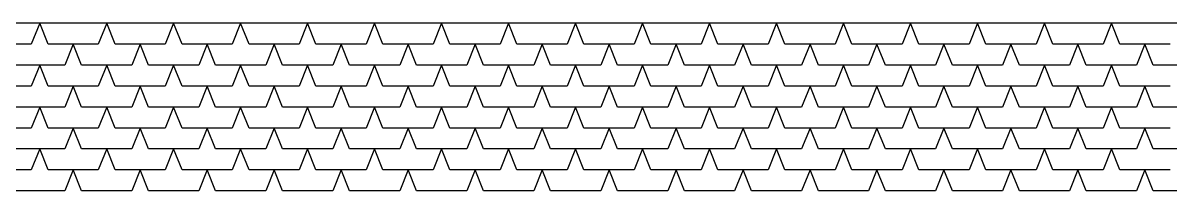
# Model space of a CAD drawing. Header units: inches. Extents: x 86794 to 87086, y 41803 to 41823.
# Drawn here: x 87068.594 to 87071.334, y 41821.33 to 41821.73 of the extents above; entities that cross this region are included whole.
import ezdxf

# ---------------------------------------------------------------- set-up
doc = ezdxf.new("R2010")
doc.units = ezdxf.units.IN
doc.header["$MEASUREMENT"] = 0

msp = doc.modelspace()

# ---------------------------------------------------------------- linework, layer by layer
at = {"ltscale": 0.006}
msp.add_line((87074.3337, 41821.7295), (87066.1337, 41821.7295), dxfattribs=at)
at = {"color": 250}
for p, q in [((87068.6337, 41821.7295), (87068.6137, 41821.6795)), ((87068.6537, 41821.6795), (87068.6337, 41821.7295)), ((87068.7937, 41821.7295), (87068.7737, 41821.6795)), ((87068.8137, 41821.6795), (87068.7937, 41821.7295)), ((87068.9537, 41821.7295), (87068.9337, 41821.6795)), ((87068.9737, 41821.6795), (87068.9537, 41821.7295)), ((87069.1137, 41821.7295), (87069.0937, 41821.6795)), ((87069.1337, 41821.6795), (87069.1137, 41821.7295)), ((87069.2737, 41821.7295), (87069.2537, 41821.6795)), ((87069.2937, 41821.6795), (87069.2737, 41821.7295)), ((87069.4337, 41821.7295), (87069.4137, 41821.6795)), ((87069.4537, 41821.6795), (87069.4337, 41821.7295)), ((87069.5937, 41821.7295), (87069.5737, 41821.6795)), ((87069.6137, 41821.6795), (87069.5937, 41821.7295)), ((87069.7537, 41821.7295), (87069.7337, 41821.6795)), ((87069.7737, 41821.6795), (87069.7537, 41821.7295)), ((87069.9137, 41821.7295), (87069.8937, 41821.6795)), ((87069.9337, 41821.6795), (87069.9137, 41821.7295)), ((87070.0737, 41821.7295), (87070.0537, 41821.6795)), ((87070.0937, 41821.6795), (87070.0737, 41821.7295)), ((87070.2337, 41821.7295), (87070.2137, 41821.6795)), ((87070.2537, 41821.6795), (87070.2337, 41821.7295)), ((87070.3937, 41821.7295), (87070.3737, 41821.6795)), ((87070.4137, 41821.6795), (87070.3937, 41821.7295)), ((87070.5537, 41821.7295), (87070.5337, 41821.6795)), ((87070.5737, 41821.6795), (87070.5537, 41821.7295)), ((87070.7137, 41821.7295), (87070.6937, 41821.6795)), ((87070.7337, 41821.6795), (87070.7137, 41821.7295)), ((87070.8737, 41821.7295), (87070.8537, 41821.6795)), ((87070.8937, 41821.6795), (87070.8737, 41821.7295)), ((87071.0337, 41821.7295), (87071.0137, 41821.6795)), ((87071.0537, 41821.6795), (87071.0337, 41821.7295)), ((87071.1937, 41821.7295), (87071.1737, 41821.6795)), ((87071.2137, 41821.6795), (87071.1937, 41821.7295)), ((87068.6137, 41821.6795), (87068.4937, 41821.6795)), ((87068.7737, 41821.6795), (87068.6537, 41821.6795)), ((87068.7137, 41821.6795), (87068.6937, 41821.6295)), ((87068.7337, 41821.6295), (87068.7137, 41821.6795)), ((87068.9337, 41821.6795), (87068.8137, 41821.6795)), ((87068.8737, 41821.6795), (87068.8537, 41821.6295)), ((87068.8937, 41821.6295), (87068.8737, 41821.6795)), ((87069.0937, 41821.6795), (87068.9737, 41821.6795)), ((87069.0337, 41821.6795), (87069.0137, 41821.6295)), ((87069.0537, 41821.6295), (87069.0337, 41821.6795)), ((87069.2537, 41821.6795), (87069.1337, 41821.6795)), ((87069.1937, 41821.6795), (87069.1737, 41821.6295)), ((87069.2137, 41821.6295), (87069.1937, 41821.6795)), ((87069.4137, 41821.6795), (87069.2937, 41821.6795)), ((87069.3537, 41821.6795), (87069.3337, 41821.6295)), ((87069.3737, 41821.6295), (87069.3537, 41821.6795)), ((87069.5737, 41821.6795), (87069.4537, 41821.6795)), ((87069.5137, 41821.6795), (87069.4937, 41821.6295)), ((87069.5337, 41821.6295), (87069.5137, 41821.6795)), ((87069.7337, 41821.6795), (87069.6137, 41821.6795)), ((87069.6737, 41821.6795), (87069.6537, 41821.6295)), ((87069.6937, 41821.6295), (87069.6737, 41821.6795)), ((87069.8937, 41821.6795), (87069.7737, 41821.6795)), ((87069.8337, 41821.6795), (87069.8137, 41821.6295)), ((87069.8537, 41821.6295), (87069.8337, 41821.6795)), ((87070.0537, 41821.6795), (87069.9337, 41821.6795)), ((87069.9937, 41821.6795), (87069.9737, 41821.6295)), ((87070.0137, 41821.6295), (87069.9937, 41821.6795)), ((87070.2137, 41821.6795), (87070.0937, 41821.6795)), ((87070.1537, 41821.6795), (87070.1337, 41821.6295)), ((87070.1737, 41821.6295), (87070.1537, 41821.6795)), ((87070.3737, 41821.6795), (87070.2537, 41821.6795)), ((87070.3137, 41821.6795), (87070.2937, 41821.6295)), ((87070.3337, 41821.6295), (87070.3137, 41821.6795)), ((87070.5337, 41821.6795), (87070.4137, 41821.6795)), ((87070.4737, 41821.6795), (87070.4537, 41821.6295)), ((87070.4937, 41821.6295), (87070.4737, 41821.6795)), ((87070.6937, 41821.6795), (87070.5737, 41821.6795)), ((87070.6337, 41821.6795), (87070.6137, 41821.6295)), ((87070.6537, 41821.6295), (87070.6337, 41821.6795)), ((87070.8537, 41821.6795), (87070.7337, 41821.6795)), ((87070.7937, 41821.6795), (87070.7737, 41821.6295)), ((87070.8137, 41821.6295), (87070.7937, 41821.6795)), ((87071.0137, 41821.6795), (87070.8937, 41821.6795)), ((87070.9537, 41821.6795), (87070.9337, 41821.6295)), ((87070.9737, 41821.6295), (87070.9537, 41821.6795)), ((87071.1737, 41821.6795), (87071.0537, 41821.6795)), ((87071.1137, 41821.6795), (87071.0937, 41821.6295)), ((87071.1337, 41821.6295), (87071.1137, 41821.6795)), ((87071.3337, 41821.6795), (87071.2137, 41821.6795)), ((87071.2737, 41821.6795), (87071.2537, 41821.6295)), ((87071.2937, 41821.6295), (87071.2737, 41821.6795)), ((87068.6937, 41821.6295), (87068.5737, 41821.6295)), ((87068.6337, 41821.6295), (87068.6137, 41821.5795)), ((87068.6537, 41821.5795), (87068.6337, 41821.6295)), ((87068.8537, 41821.6295), (87068.7337, 41821.6295)), ((87068.7937, 41821.6295), (87068.7737, 41821.5795)), ((87068.8137, 41821.5795), (87068.7937, 41821.6295)), ((87069.0137, 41821.6295), (87068.8937, 41821.6295)), ((87068.9537, 41821.6295), (87068.9337, 41821.5795)), ((87068.9737, 41821.5795), (87068.9537, 41821.6295)), ((87069.1737, 41821.6295), (87069.0537, 41821.6295)), ((87069.1137, 41821.6295), (87069.0937, 41821.5795)), ((87069.1337, 41821.5795), (87069.1137, 41821.6295)), ((87069.3337, 41821.6295), (87069.2137, 41821.6295)), ((87069.2737, 41821.6295), (87069.2537, 41821.5795)), ((87069.2937, 41821.5795), (87069.2737, 41821.6295)), ((87069.4937, 41821.6295), (87069.3737, 41821.6295)), ((87069.4337, 41821.6295), (87069.4137, 41821.5795)), ((87069.4537, 41821.5795), (87069.4337, 41821.6295)), ((87069.6537, 41821.6295), (87069.5337, 41821.6295)), ((87069.5937, 41821.6295), (87069.5737, 41821.5795)), ((87069.6137, 41821.5795), (87069.5937, 41821.6295)), ((87069.8137, 41821.6295), (87069.6937, 41821.6295)), ((87069.7537, 41821.6295), (87069.7337, 41821.5795)), ((87069.7737, 41821.5795), (87069.7537, 41821.6295)), ((87069.9737, 41821.6295), (87069.8537, 41821.6295)), ((87069.9137, 41821.6295), (87069.8937, 41821.5795)), ((87069.9337, 41821.5795), (87069.9137, 41821.6295)), ((87070.1337, 41821.6295), (87070.0137, 41821.6295)), ((87070.0737, 41821.6295), (87070.0537, 41821.5795)), ((87070.0937, 41821.5795), (87070.0737, 41821.6295)), ((87070.2937, 41821.6295), (87070.1737, 41821.6295)), ((87070.2337, 41821.6295), (87070.2137, 41821.5795)), ((87070.2537, 41821.5795), (87070.2337, 41821.6295)), ((87070.4537, 41821.6295), (87070.3337, 41821.6295)), ((87070.3937, 41821.6295), (87070.3737, 41821.5795)), ((87070.4137, 41821.5795), (87070.3937, 41821.6295)), ((87070.6137, 41821.6295), (87070.4937, 41821.6295)), ((87070.5537, 41821.6295), (87070.5337, 41821.5795)), ((87070.5737, 41821.5795), (87070.5537, 41821.6295)), ((87070.7737, 41821.6295), (87070.6537, 41821.6295)), ((87070.7137, 41821.6295), (87070.6937, 41821.5795)), ((87070.7337, 41821.5795), (87070.7137, 41821.6295)), ((87070.9337, 41821.6295), (87070.8137, 41821.6295)), ((87070.8737, 41821.6295), (87070.8537, 41821.5795)), ((87070.8937, 41821.5795), (87070.8737, 41821.6295)), ((87071.0937, 41821.6295), (87070.9737, 41821.6295)), ((87071.0337, 41821.6295), (87071.0137, 41821.5795)), ((87071.0537, 41821.5795), (87071.0337, 41821.6295)), ((87071.2537, 41821.6295), (87071.1337, 41821.6295)), ((87071.1937, 41821.6295), (87071.1737, 41821.5795)), ((87071.2137, 41821.5795), (87071.1937, 41821.6295)), ((87071.4137, 41821.6295), (87071.2937, 41821.6295)), ((87068.6137, 41821.5795), (87068.4937, 41821.5795)), ((87068.7737, 41821.5795), (87068.6537, 41821.5795)), ((87068.7137, 41821.5795), (87068.6937, 41821.5295)), ((87068.7337, 41821.5295), (87068.7137, 41821.5795)), ((87068.9337, 41821.5795), (87068.8137, 41821.5795)), ((87068.8737, 41821.5795), (87068.8537, 41821.5295)), ((87068.8937, 41821.5295), (87068.8737, 41821.5795)), ((87069.0937, 41821.5795), (87068.9737, 41821.5795)), ((87069.0337, 41821.5795), (87069.0137, 41821.5295)), ((87069.0537, 41821.5295), (87069.0337, 41821.5795)), ((87069.2537, 41821.5795), (87069.1337, 41821.5795)), ((87069.1937, 41821.5795), (87069.1737, 41821.5295)), ((87069.2137, 41821.5295), (87069.1937, 41821.5795)), ((87069.4137, 41821.5795), (87069.2937, 41821.5795)), ((87069.3537, 41821.5795), (87069.3337, 41821.5295)), ((87069.3737, 41821.5295), (87069.3537, 41821.5795)), ((87069.5737, 41821.5795), (87069.4537, 41821.5795)), ((87069.5137, 41821.5795), (87069.4937, 41821.5295)), ((87069.5337, 41821.5295), (87069.5137, 41821.5795)), ((87069.7337, 41821.5795), (87069.6137, 41821.5795)), ((87069.6737, 41821.5795), (87069.6537, 41821.5295)), ((87069.6937, 41821.5295), (87069.6737, 41821.5795)), ((87069.8937, 41821.5795), (87069.7737, 41821.5795)), ((87069.8337, 41821.5795), (87069.8137, 41821.5295)), ((87069.8537, 41821.5295), (87069.8337, 41821.5795)), ((87070.0537, 41821.5795), (87069.9337, 41821.5795)), ((87069.9937, 41821.5795), (87069.9737, 41821.5295)), ((87070.0137, 41821.5295), (87069.9937, 41821.5795)), ((87070.2137, 41821.5795), (87070.0937, 41821.5795)), ((87070.1537, 41821.5795), (87070.1337, 41821.5295)), ((87070.1737, 41821.5295), (87070.1537, 41821.5795)), ((87070.3737, 41821.5795), (87070.2537, 41821.5795)), ((87070.3137, 41821.5795), (87070.2937, 41821.5295)), ((87070.3337, 41821.5295), (87070.3137, 41821.5795)), ((87070.5337, 41821.5795), (87070.4137, 41821.5795)), ((87070.4737, 41821.5795), (87070.4537, 41821.5295)), ((87070.4937, 41821.5295), (87070.4737, 41821.5795)), ((87070.6937, 41821.5795), (87070.5737, 41821.5795)), ((87070.6337, 41821.5795), (87070.6137, 41821.5295)), ((87070.6537, 41821.5295), (87070.6337, 41821.5795)), ((87070.8537, 41821.5795), (87070.7337, 41821.5795)), ((87070.7937, 41821.5795), (87070.7737, 41821.5295)), ((87070.8137, 41821.5295), (87070.7937, 41821.5795)), ((87071.0137, 41821.5795), (87070.8937, 41821.5795)), ((87070.9537, 41821.5795), (87070.9337, 41821.5295)), ((87070.9737, 41821.5295), (87070.9537, 41821.5795)), ((87071.1737, 41821.5795), (87071.0537, 41821.5795)), ((87071.1137, 41821.5795), (87071.0937, 41821.5295)), ((87071.1337, 41821.5295), (87071.1137, 41821.5795)), ((87071.3337, 41821.5795), (87071.2137, 41821.5795)), ((87071.2737, 41821.5795), (87071.2537, 41821.5295)), ((87071.2937, 41821.5295), (87071.2737, 41821.5795)), ((87068.6937, 41821.5295), (87068.5737, 41821.5295)), ((87068.6337, 41821.5295), (87068.6137, 41821.4795)), ((87068.6537, 41821.4795), (87068.6337, 41821.5295)), ((87068.8537, 41821.5295), (87068.7337, 41821.5295)), ((87068.7937, 41821.5295), (87068.7737, 41821.4795)), ((87068.8137, 41821.4795), (87068.7937, 41821.5295)), ((87069.0137, 41821.5295), (87068.8937, 41821.5295)), ((87068.9537, 41821.5295), (87068.9337, 41821.4795)), ((87068.9737, 41821.4795), (87068.9537, 41821.5295)), ((87069.1737, 41821.5295), (87069.0537, 41821.5295)), ((87069.1137, 41821.5295), (87069.0937, 41821.4795)), ((87069.1337, 41821.4795), (87069.1137, 41821.5295)), ((87069.3337, 41821.5295), (87069.2137, 41821.5295)), ((87069.2737, 41821.5295), (87069.2537, 41821.4795)), ((87069.2937, 41821.4795), (87069.2737, 41821.5295)), ((87069.4937, 41821.5295), (87069.3737, 41821.5295)), ((87069.4337, 41821.5295), (87069.4137, 41821.4795)), ((87069.4537, 41821.4795), (87069.4337, 41821.5295)), ((87069.6537, 41821.5295), (87069.5337, 41821.5295)), ((87069.5937, 41821.5295), (87069.5737, 41821.4795)), ((87069.6137, 41821.4795), (87069.5937, 41821.5295)), ((87069.8137, 41821.5295), (87069.6937, 41821.5295)), ((87069.7537, 41821.5295), (87069.7337, 41821.4795)), ((87069.7737, 41821.4795), (87069.7537, 41821.5295)), ((87069.9737, 41821.5295), (87069.8537, 41821.5295)), ((87069.9137, 41821.5295), (87069.8937, 41821.4795)), ((87069.9337, 41821.4795), (87069.9137, 41821.5295)), ((87070.1337, 41821.5295), (87070.0137, 41821.5295)), ((87070.0737, 41821.5295), (87070.0537, 41821.4795)), ((87070.0937, 41821.4795), (87070.0737, 41821.5295)), ((87070.2937, 41821.5295), (87070.1737, 41821.5295)), ((87070.2337, 41821.5295), (87070.2137, 41821.4795)), ((87070.2537, 41821.4795), (87070.2337, 41821.5295)), ((87070.4537, 41821.5295), (87070.3337, 41821.5295)), ((87070.3937, 41821.5295), (87070.3737, 41821.4795)), ((87070.4137, 41821.4795), (87070.3937, 41821.5295)), ((87070.6137, 41821.5295), (87070.4937, 41821.5295)), ((87070.5537, 41821.5295), (87070.5337, 41821.4795)), ((87070.5737, 41821.4795), (87070.5537, 41821.5295)), ((87070.7737, 41821.5295), (87070.6537, 41821.5295)), ((87070.7137, 41821.5295), (87070.6937, 41821.4795)), ((87070.7337, 41821.4795), (87070.7137, 41821.5295)), ((87070.9337, 41821.5295), (87070.8137, 41821.5295)), ((87070.8737, 41821.5295), (87070.8537, 41821.4795)), ((87070.8937, 41821.4795), (87070.8737, 41821.5295)), ((87071.0937, 41821.5295), (87070.9737, 41821.5295)), ((87071.0337, 41821.5295), (87071.0137, 41821.4795)), ((87071.0537, 41821.4795), (87071.0337, 41821.5295)), ((87071.2537, 41821.5295), (87071.1337, 41821.5295)), ((87071.1937, 41821.5295), (87071.1737, 41821.4795)), ((87071.2137, 41821.4795), (87071.1937, 41821.5295)), ((87071.4137, 41821.5295), (87071.2937, 41821.5295)), ((87068.6137, 41821.4795), (87068.4937, 41821.4795)), ((87068.7737, 41821.4795), (87068.6537, 41821.4795)), ((87068.7137, 41821.4795), (87068.6937, 41821.4295)), ((87068.7337, 41821.4295), (87068.7137, 41821.4795)), ((87068.9337, 41821.4795), (87068.8137, 41821.4795)), ((87068.8737, 41821.4795), (87068.8537, 41821.4295)), ((87068.8937, 41821.4295), (87068.8737, 41821.4795)), ((87069.0937, 41821.4795), (87068.9737, 41821.4795)), ((87069.0337, 41821.4795), (87069.0137, 41821.4295)), ((87069.0537, 41821.4295), (87069.0337, 41821.4795)), ((87069.2537, 41821.4795), (87069.1337, 41821.4795)), ((87069.1937, 41821.4795), (87069.1737, 41821.4295)), ((87069.2137, 41821.4295), (87069.1937, 41821.4795)), ((87069.4137, 41821.4795), (87069.2937, 41821.4795)), ((87069.3537, 41821.4795), (87069.3337, 41821.4295)), ((87069.3737, 41821.4295), (87069.3537, 41821.4795)), ((87069.5737, 41821.4795), (87069.4537, 41821.4795)), ((87069.5137, 41821.4795), (87069.4937, 41821.4295)), ((87069.5337, 41821.4295), (87069.5137, 41821.4795)), ((87069.7337, 41821.4795), (87069.6137, 41821.4795)), ((87069.6737, 41821.4795), (87069.6537, 41821.4295)), ((87069.6937, 41821.4295), (87069.6737, 41821.4795)), ((87069.8937, 41821.4795), (87069.7737, 41821.4795)), ((87069.8337, 41821.4795), (87069.8137, 41821.4295)), ((87069.8537, 41821.4295), (87069.8337, 41821.4795)), ((87070.0537, 41821.4795), (87069.9337, 41821.4795)), ((87069.9937, 41821.4795), (87069.9737, 41821.4295)), ((87070.0137, 41821.4295), (87069.9937, 41821.4795)), ((87070.2137, 41821.4795), (87070.0937, 41821.4795)), ((87070.1537, 41821.4795), (87070.1337, 41821.4295)), ((87070.1737, 41821.4295), (87070.1537, 41821.4795)), ((87070.3737, 41821.4795), (87070.2537, 41821.4795)), ((87070.3137, 41821.4795), (87070.2937, 41821.4295)), ((87070.3337, 41821.4295), (87070.3137, 41821.4795)), ((87070.5337, 41821.4795), (87070.4137, 41821.4795)), ((87070.4737, 41821.4795), (87070.4537, 41821.4295)), ((87070.4937, 41821.4295), (87070.4737, 41821.4795)), ((87070.6937, 41821.4795), (87070.5737, 41821.4795)), ((87070.6337, 41821.4795), (87070.6137, 41821.4295)), ((87070.6537, 41821.4295), (87070.6337, 41821.4795)), ((87070.8537, 41821.4795), (87070.7337, 41821.4795)), ((87070.7937, 41821.4795), (87070.7737, 41821.4295)), ((87070.8137, 41821.4295), (87070.7937, 41821.4795)), ((87071.0137, 41821.4795), (87070.8937, 41821.4795)), ((87070.9537, 41821.4795), (87070.9337, 41821.4295)), ((87070.9737, 41821.4295), (87070.9537, 41821.4795)), ((87071.1737, 41821.4795), (87071.0537, 41821.4795)), ((87071.1137, 41821.4795), (87071.0937, 41821.4295)), ((87071.1337, 41821.4295), (87071.1137, 41821.4795)), ((87071.3337, 41821.4795), (87071.2137, 41821.4795)), ((87071.2737, 41821.4795), (87071.2537, 41821.4295)), ((87071.2937, 41821.4295), (87071.2737, 41821.4795)), ((87068.6937, 41821.4295), (87068.5737, 41821.4295)), ((87068.6337, 41821.4295), (87068.6137, 41821.3795)), ((87068.6537, 41821.3795), (87068.6337, 41821.4295)), ((87068.8537, 41821.4295), (87068.7337, 41821.4295)), ((87068.7937, 41821.4295), (87068.7737, 41821.3795)), ((87068.8137, 41821.3795), (87068.7937, 41821.4295)), ((87069.0137, 41821.4295), (87068.8937, 41821.4295)), ((87068.9537, 41821.4295), (87068.9337, 41821.3795)), ((87068.9737, 41821.3795), (87068.9537, 41821.4295)), ((87069.1737, 41821.4295), (87069.0537, 41821.4295)), ((87069.1137, 41821.4295), (87069.0937, 41821.3795)), ((87069.1337, 41821.3795), (87069.1137, 41821.4295)), ((87069.3337, 41821.4295), (87069.2137, 41821.4295)), ((87069.2737, 41821.4295), (87069.2537, 41821.3795)), ((87069.2937, 41821.3795), (87069.2737, 41821.4295)), ((87069.4937, 41821.4295), (87069.3737, 41821.4295)), ((87069.4337, 41821.4295), (87069.4137, 41821.3795)), ((87069.4537, 41821.3795), (87069.4337, 41821.4295)), ((87069.6537, 41821.4295), (87069.5337, 41821.4295)), ((87069.5937, 41821.4295), (87069.5737, 41821.3795)), ((87069.6137, 41821.3795), (87069.5937, 41821.4295)), ((87069.8137, 41821.4295), (87069.6937, 41821.4295)), ((87069.7537, 41821.4295), (87069.7337, 41821.3795)), ((87069.7737, 41821.3795), (87069.7537, 41821.4295)), ((87069.9737, 41821.4295), (87069.8537, 41821.4295)), ((87069.9137, 41821.4295), (87069.8937, 41821.3795)), ((87069.9337, 41821.3795), (87069.9137, 41821.4295)), ((87070.1337, 41821.4295), (87070.0137, 41821.4295)), ((87070.0737, 41821.4295), (87070.0537, 41821.3795)), ((87070.0937, 41821.3795), (87070.0737, 41821.4295)), ((87070.2937, 41821.4295), (87070.1737, 41821.4295)), ((87070.2337, 41821.4295), (87070.2137, 41821.3795)), ((87070.2537, 41821.3795), (87070.2337, 41821.4295)), ((87070.4537, 41821.4295), (87070.3337, 41821.4295)), ((87070.3937, 41821.4295), (87070.3737, 41821.3795)), ((87070.4137, 41821.3795), (87070.3937, 41821.4295)), ((87070.6137, 41821.4295), (87070.4937, 41821.4295)), ((87070.5537, 41821.4295), (87070.5337, 41821.3795)), ((87070.5737, 41821.3795), (87070.5537, 41821.4295)), ((87070.7737, 41821.4295), (87070.6537, 41821.4295)), ((87070.7137, 41821.4295), (87070.6937, 41821.3795)), ((87070.7337, 41821.3795), (87070.7137, 41821.4295)), ((87070.9337, 41821.4295), (87070.8137, 41821.4295)), ((87070.8737, 41821.4295), (87070.8537, 41821.3795)), ((87070.8937, 41821.3795), (87070.8737, 41821.4295)), ((87071.0937, 41821.4295), (87070.9737, 41821.4295)), ((87071.0337, 41821.4295), (87071.0137, 41821.3795)), ((87071.0537, 41821.3795), (87071.0337, 41821.4295)), ((87071.2537, 41821.4295), (87071.1337, 41821.4295)), ((87071.1937, 41821.4295), (87071.1737, 41821.3795)), ((87071.2137, 41821.3795), (87071.1937, 41821.4295)), ((87071.4137, 41821.4295), (87071.2937, 41821.4295)), ((87068.6137, 41821.3795), (87068.4937, 41821.3795)), ((87068.7737, 41821.3795), (87068.6537, 41821.3795)), ((87068.7137, 41821.3795), (87068.6937, 41821.3295)), ((87068.7337, 41821.3295), (87068.7137, 41821.3795)), ((87068.9337, 41821.3795), (87068.8137, 41821.3795)), ((87068.8737, 41821.3795), (87068.8537, 41821.3295)), ((87068.8937, 41821.3295), (87068.8737, 41821.3795)), ((87069.0937, 41821.3795), (87068.9737, 41821.3795)), ((87069.0337, 41821.3795), (87069.0137, 41821.3295)), ((87069.0537, 41821.3295), (87069.0337, 41821.3795)), ((87069.2537, 41821.3795), (87069.1337, 41821.3795)), ((87069.1937, 41821.3795), (87069.1737, 41821.3295)), ((87069.2137, 41821.3295), (87069.1937, 41821.3795)), ((87069.4137, 41821.3795), (87069.2937, 41821.3795)), ((87069.3537, 41821.3795), (87069.3337, 41821.3295)), ((87069.3737, 41821.3295), (87069.3537, 41821.3795)), ((87069.5737, 41821.3795), (87069.4537, 41821.3795)), ((87069.5137, 41821.3795), (87069.4937, 41821.3295)), ((87069.5337, 41821.3295), (87069.5137, 41821.3795)), ((87069.7337, 41821.3795), (87069.6137, 41821.3795)), ((87069.6737, 41821.3795), (87069.6537, 41821.3295)), ((87069.6937, 41821.3295), (87069.6737, 41821.3795)), ((87069.8937, 41821.3795), (87069.7737, 41821.3795)), ((87069.8337, 41821.3795), (87069.8137, 41821.3295)), ((87069.8537, 41821.3295), (87069.8337, 41821.3795)), ((87070.0537, 41821.3795), (87069.9337, 41821.3795)), ((87069.9937, 41821.3795), (87069.9737, 41821.3295)), ((87070.0137, 41821.3295), (87069.9937, 41821.3795)), ((87070.2137, 41821.3795), (87070.0937, 41821.3795)), ((87070.1537, 41821.3795), (87070.1337, 41821.3295)), ((87070.1737, 41821.3295), (87070.1537, 41821.3795)), ((87070.3737, 41821.3795), (87070.2537, 41821.3795)), ((87070.3137, 41821.3795), (87070.2937, 41821.3295)), ((87070.3337, 41821.3295), (87070.3137, 41821.3795)), ((87070.5337, 41821.3795), (87070.4137, 41821.3795)), ((87070.4737, 41821.3795), (87070.4537, 41821.3295)), ((87070.4937, 41821.3295), (87070.4737, 41821.3795)), ((87070.6937, 41821.3795), (87070.5737, 41821.3795)), ((87070.6337, 41821.3795), (87070.6137, 41821.3295)), ((87070.6537, 41821.3295), (87070.6337, 41821.3795)), ((87070.8537, 41821.3795), (87070.7337, 41821.3795)), ((87070.7937, 41821.3795), (87070.7737, 41821.3295)), ((87070.8137, 41821.3295), (87070.7937, 41821.3795)), ((87071.0137, 41821.3795), (87070.8937, 41821.3795)), ((87070.9537, 41821.3795), (87070.9337, 41821.3295)), ((87070.9737, 41821.3295), (87070.9537, 41821.3795)), ((87071.1737, 41821.3795), (87071.0537, 41821.3795)), ((87071.1137, 41821.3795), (87071.0937, 41821.3295)), ((87071.1337, 41821.3295), (87071.1137, 41821.3795)), ((87071.3337, 41821.3795), (87071.2137, 41821.3795)), ((87071.2737, 41821.3795), (87071.2537, 41821.3295)), ((87071.2937, 41821.3295), (87071.2737, 41821.3795)), ((87068.6937, 41821.3295), (87068.5737, 41821.3295)), ((87068.8537, 41821.3295), (87068.7337, 41821.3295)), ((87069.0137, 41821.3295), (87068.8937, 41821.3295)), ((87069.1737, 41821.3295), (87069.0537, 41821.3295)), ((87069.3337, 41821.3295), (87069.2137, 41821.3295)), ((87069.4937, 41821.3295), (87069.3737, 41821.3295)), ((87069.6537, 41821.3295), (87069.5337, 41821.3295)), ((87069.8137, 41821.3295), (87069.6937, 41821.3295)), ((87069.9737, 41821.3295), (87069.8537, 41821.3295)), ((87070.1337, 41821.3295), (87070.0137, 41821.3295)), ((87070.2937, 41821.3295), (87070.1737, 41821.3295)), ((87070.4537, 41821.3295), (87070.3337, 41821.3295)), ((87070.6137, 41821.3295), (87070.4937, 41821.3295)), ((87070.7737, 41821.3295), (87070.6537, 41821.3295)), ((87070.9337, 41821.3295), (87070.8137, 41821.3295)), ((87071.0937, 41821.3295), (87070.9737, 41821.3295)), ((87071.2537, 41821.3295), (87071.1337, 41821.3295)), ((87071.4137, 41821.3295), (87071.2937, 41821.3295))]:
    msp.add_line(p, q, dxfattribs=at)

doc.saveas('drawing.dxf')
